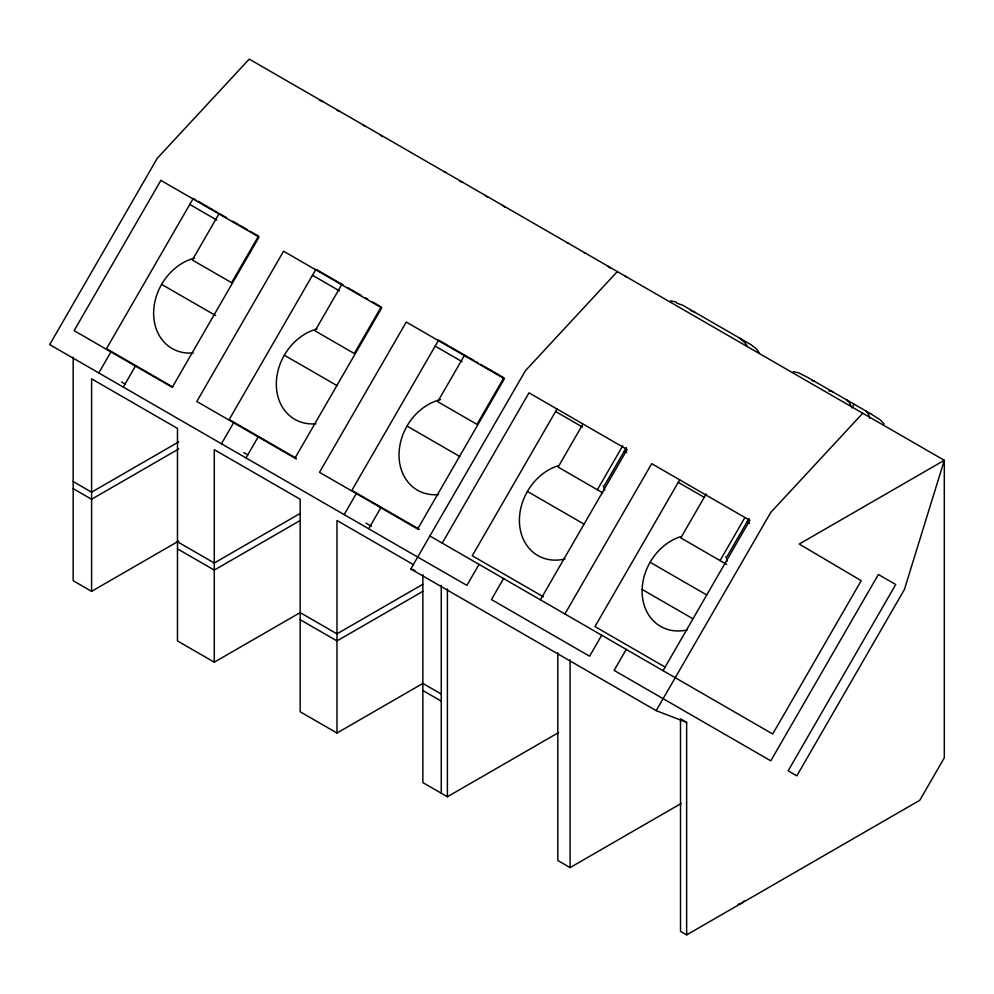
<?xml version="1.0" encoding="UTF-8"?>
<svg xmlns="http://www.w3.org/2000/svg" width="994" height="994" viewBox="0 0 994 994"><rect width="100%" height="100%" fill="white"/><g stroke="black" fill="none" stroke-linecap="round" stroke-linejoin="round"><path stroke-width="1.49" d="M98.779 372.936L110.918 351.901M135.457 366.065L123.318 387.101L245.493 457.65M221.463 443.771L233.615 422.736M341.924 284.272L315.023 330.853L354.286 353.516L381.174 306.935M258.154 436.9L246.003 457.936L368.19 528.485M294.957 458.159L381.721 307.892L283.563 251.221L196.812 401.489L296.311 458.942M344.16 514.606L356.312 493.571M380.839 507.735L368.699 528.783L417.778 557.112L466.907 585.379L479.046 564.343M417.654 528.994L504.405 378.726L406.26 322.056L319.496 472.324L418.524 529.491M686.643 722.389L680.517 718.848L680.517 931.353L686.643 934.894L686.643 722.389L656.189 710.66L410.808 568.99L525.404 370.725L617.361 271.548M442.243 543.097L528.994 392.829L627.152 449.499L540.401 599.767M556.951 409.106L472.274 555.758L543.432 596.847M582.77 424.376L558.106 467.081L602.687 492.813M503.585 578.508L491.446 599.544L589.591 656.214L601.743 635.178M597.369 489.744L622.778 445.747M604.315 485.731L626.344 447.573M564.927 613.932L651.691 463.664L749.849 520.334L663.085 670.602M679.635 479.94L594.971 626.593L665.16 667.123M706.2 493.919L680.803 537.916L726.701 564.418M626.282 649.343L614.13 670.391L770.785 760.832L878.361 574.495L895.718 584.522L788.143 770.847L796.815 775.854L904.391 589.529L944.3 460.297L249.233 59.106L157.276 158.27L49.7 344.607L122.796 386.815M720.066 560.579L744.717 517.874M726.999 556.565L749.041 518.408M656.189 710.66L770.785 512.395L862.755 413.218M851.895 407.938L854.07 404.173M178.709 441.883L91.597 492.179L73.183 481.556M178.709 448.965L91.597 499.261L73.183 488.638M73.183 357.144L73.183 580.72L91.597 591.343L178.709 541.047M300.064 513.488L214.282 563.014L177.479 541.767M300.064 520.57L214.282 570.096L177.479 548.85M91.597 591.343L91.597 378.838L177.479 428.426L177.479 640.931L214.282 662.178L300.064 612.664M422.761 584.323L336.978 633.849L300.163 612.602M422.761 591.405L336.978 640.931L300.163 619.684M214.282 662.178L214.282 449.673L300.163 499.261L300.163 711.766L336.978 733.025L422.761 683.499M422.86 574.731L422.86 782.601L447.399 796.766L558.64 732.541M557.82 652.673L557.82 860.518L570.096 867.6L681.337 803.376M686.643 934.894L919.761 800.307L944.3 757.813L944.3 460.297L799.238 544.053L861.214 580.682L772.698 733.994L429.893 535.99M828.884 390.965L830.301 391.052M670.664 300.797L676.082 302.039M793.361 371.632L798.778 372.874L808.01 377.583M811.763 380.342L814.272 381.199M676.541 302.996L682.903 305.357L751.377 344.893L756.397 348.993A28.64 23.396 -59.9 0 1 759.105 352.87M319.832 100.456L322.851 101.599M337.028 110.371L340.035 111.514M459.713 181.206L462.719 182.349M690.88 310.55L695.042 312.364M410.808 568.99L414.958 570.593M831.618 391.363L832.823 391.909M444.094 171.751L445.548 172.434M566.779 242.586L568.245 243.269M583.963 252.501L585.416 253.184M808.37 377.795L871.291 414.113M871.626 414.312L880.336 419.965L884.113 424.028M195.706 199.856L193.246 198.44L106.495 348.695L172.745 386.952M198.154 201.273L201.844 203.397M203.062 204.105L212.878 209.771M214.108 210.48L217.785 212.604M226.582 217.686L219.227 213.437L192.327 260.018L231.59 282.681L258.49 236.1L249.904 231.142M232.72 221.227L238.858 224.768M240.088 225.476L247.444 229.726M324.529 274.232L315.943 269.275L229.192 419.53L296.274 458.271M325.759 274.94L342.93 284.856M348.049 287.813L350.509 289.229M351.727 289.937L361.543 295.603M365.233 297.728L367.681 299.144M372.588 301.977L379.957 306.227M448.443 345.775L438.627 340.11L351.876 490.377L419.356 529.33M449.673 346.484L464.397 354.982M474.424 360.772L464.608 355.106L437.72 401.688L476.971 424.351L503.871 377.77L484.24 366.438M475.654 361.481L478.102 362.897M480.562 364.313L483.009 365.73M555.559 411.504L582.546 427.085M624.269 451.177L626.717 452.593M678.256 482.338L704.013 497.211M746.954 522.012L749.414 523.428M189.779 204.441L216.767 220.034M312.476 275.276L339.463 290.869M435.161 346.111L462.16 361.704M527.416 491.421L583.963 524.074M650.101 562.256L706.659 594.909M161.637 284.371L215.611 315.533M284.321 355.206L337.016 385.622M407.018 426.041L459.713 456.457M642.136 589.454L692.855 618.74M121.554 381.969L125.579 384.293M243.791 452.543L247.829 454.867M366.041 523.117L371.408 526.224M413.467 564.667L336.978 520.508L336.978 733.025M422.86 683.437L441.261 694.061M422.86 690.519L441.261 701.143M739.238 337.873L744.469 342.234A28.491 23.272 -60 0 1 747.078 346.074M608.067 266.268L610.44 268.156M485.383 195.433L487.743 197.321M362.686 124.598L365.059 126.486M625.251 276.183L626.568 277.102M502.554 205.348L505.064 207.398M379.87 134.513L382.367 136.563M865.389 410.708L868.073 413.467A28.64 13.531 -59.9 0 1 869.539 418.25M846.838 400.01L849.621 402.943A28.491 13.456 -60 0 1 850.715 405.9M570.096 659.755L570.096 867.6M447.399 588.92L447.399 796.766M441.261 585.379L441.261 793.224M315.906 423.755A50.321 41.089 -60 0 1 276.332 383.535A50.321 41.089 -60 0 1 316.999 328.964M438.602 494.59A50.321 41.089 -60 0 1 399.029 453.923A50.321 41.089 -60 0 1 440.516 399.588M193.221 352.92A50.321 41.089 -60 0 1 153.635 312.7A50.321 41.089 -60 0 1 194.302 258.129M725.869 556.727A50.321 41.089 -60 0 1 727.422 561.113M687.09 629.947A50.321 41.089 -60 0 1 642.236 594.723A50.321 41.089 -60 0 1 680.579 536.673M603.184 485.892A50.321 41.089 -60 0 1 604.725 490.278M565.077 558.951A50.321 41.089 -60 0 1 519.564 524.248A50.321 41.089 -60 0 1 557.882 465.838M744.046 900.899A8.673 5.007 0 0 1 738.169 904.291M160.866 180.386L74.115 330.654L172.273 387.325L259.024 237.057L160.866 180.386"/></g></svg>
